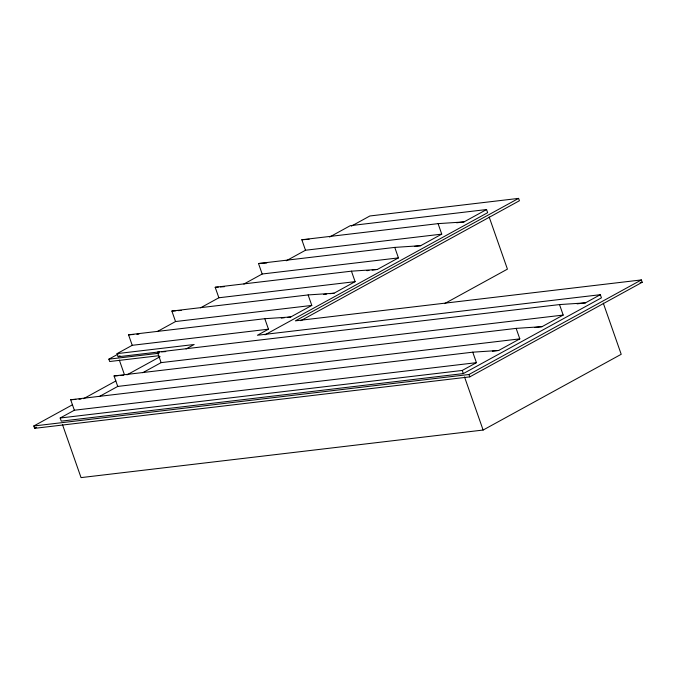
<?xml version="1.0" encoding="UTF-8"?>
<svg xmlns="http://www.w3.org/2000/svg" width="676" height="676" viewBox="0 0 676 676"><rect width="100%" height="100%" fill="white"/><g stroke="black" fill="none" stroke-linecap="round" stroke-linejoin="round"><path stroke-width="1.01" d="M74.352 410.231L70.684 399.744L472.761 352.179L476.428 362.666L74.352 410.231L60.172 418.013L61.271 421.148L463.347 373.583L601.437 297.829L600.339 294.694L585.441 302.865L559.517 304.58L118.165 356.759L117.066 353.624L132.226 345.309L268.473 329.187L264.798 318.7L128.55 334.814L132.226 345.309M157.221 331.595L175.54 321.539L311.797 305.425L308.121 294.93L171.873 311.053L175.54 321.539M200.544 307.825L218.863 297.77L355.111 281.655L351.444 271.169L215.188 287.283L218.863 297.77M243.859 284.055L262.178 274.008L398.434 257.894L394.759 247.399L258.511 263.522L262.178 274.008M286.261 260.792L305.501 250.238L441.749 234.124L438.082 223.638L301.826 239.752L305.501 250.238M329.558 237.048L350.312 225.657L486.559 209.543L487.658 212.678L264.984 334.84M158.818 355.711L109.689 361.516L108.861 359.167L118.123 354.089M351.343 226.139L369.856 215.982L518.593 198.389L519.422 200.738L300.803 320.678M118.165 356.759L120.015 355.745M518.593 198.389L295.37 320.855L641.372 279.923L642.2 282.281L469.786 376.87L34.628 428.339L33.8 425.99L72.535 404.738M83.604 398.671L115.875 380.96M126.944 374.884L160.144 356.675M34.628 428.339L36.47 427.333M99.364 396.508L117.734 386.427L519.81 338.87L516.143 328.384L114.058 375.94L117.734 386.427M142.737 372.713L161.116 362.632L563.192 315.067L559.517 304.58M186.061 348.943L194.156 344.506L117.066 353.624M268.473 329.187L257.412 335.254L600.339 294.694M287.579 317.357L290.722 316.985L311.797 305.425M329.854 293.714L334.045 293.215L355.111 281.655M372.121 270.07L377.36 269.454L398.434 257.894M414.396 246.427L420.683 245.684L441.749 234.124M456.663 222.784L463.998 221.922L486.559 209.543M444.597 303.617L507.431 269.141L489.162 216.979M60.172 418.013L462.249 370.448L476.428 362.666M492.398 351.207L498.685 350.464L519.81 338.87M534.733 327.53L542.059 326.66L563.192 315.067M33.8 425.99L468.967 374.512L641.372 279.923M62.437 424.469L81.044 477.611L483.12 430.046L621.21 354.292L603.279 303.101M366.882 270.687L368.978 270.442M323.559 294.457L326.702 294.085M281.292 318.1L284.435 317.728M640.104 282.526L642.2 282.281M108.861 359.167L159.037 353.235M577.067 303.854L585.441 302.865M438.082 223.638L463.998 221.922M301.826 239.752L309.084 239.27M394.759 247.399L420.683 245.684M258.511 263.522L266.8 262.972M351.444 271.169L377.36 269.454M215.188 287.283L218.297 287.08M220.376 286.945L224.525 286.666M308.121 294.93L334.045 293.215M171.873 311.053L176.013 310.774M178.092 310.639L181.202 310.436M264.798 318.7L290.722 316.985M128.55 334.814L133.738 334.476M136.848 334.265L138.918 334.13M159.519 352.002L157.44 352.145L161.116 362.632M161.589 351.866L165.738 351.596M516.143 328.384L542.059 326.66M114.058 375.94L118.207 375.67M120.286 375.526L123.395 375.324M472.761 352.179L498.685 350.464M70.684 399.744L75.864 399.398M78.974 399.195L81.052 399.051M468.967 374.512L469.786 376.87M462.249 370.448L463.347 373.583M464.513 376.912L483.12 430.046M119.331 360.08L124.435 374.665"/></g></svg>
